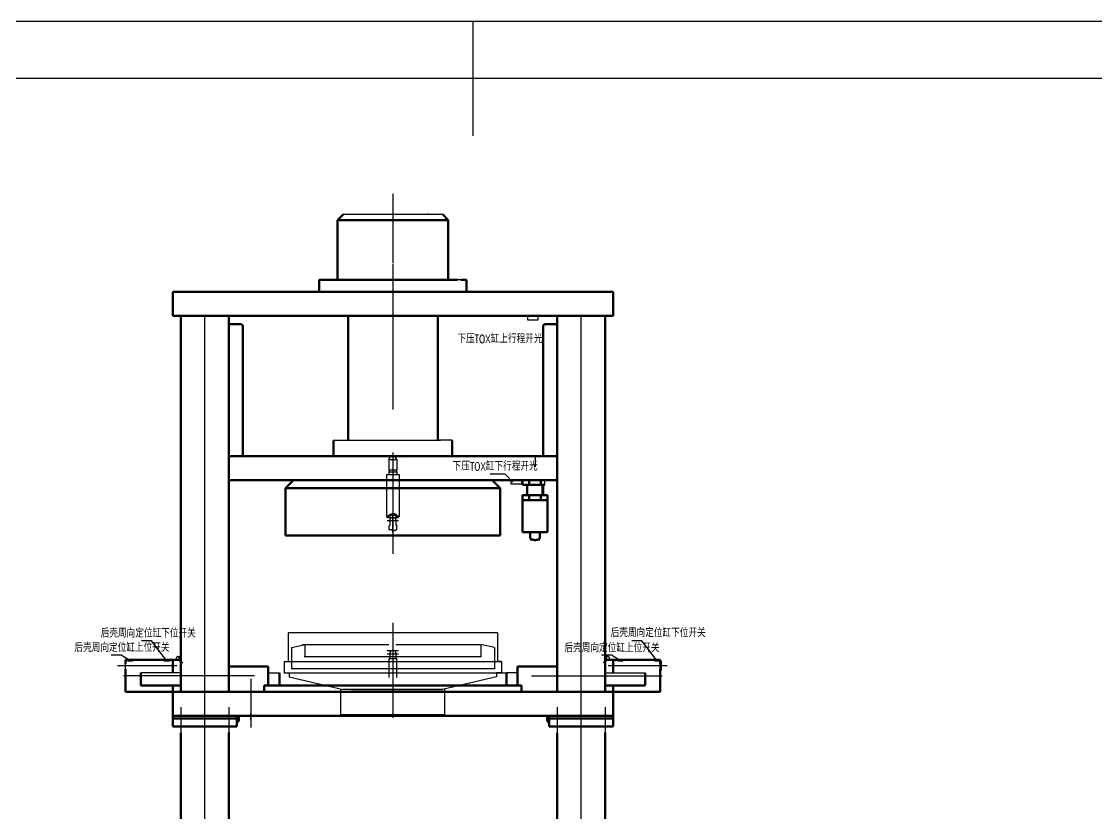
# Model space of a CAD drawing. Header units: millimetres. Extents: x -25 to 272, y -5 to 205.
# Drawn here: x 84 to 178, y 135.7 to 205 of the extents above; entities that cross this region are included whole.
import ezdxf

# ---------------------------------------------------------------- set-up
doc = ezdxf.new("R2010")
doc.units = ezdxf.units.MM
doc.header["$LTSCALE"] = 10
doc.linetypes.add('EB_DASHDOT', pattern=[39, 30, -3, 3, -3])
doc.linetypes.add('EB_DASHDOTDOT', pattern=[45, 30, -3, 3, -3, 3, -3])
doc.layers.add('1轮廓实线层', color=7, linetype='Continuous')
doc.layers.add('2细线层', color=4, linetype='Continuous')
doc.layers.add('CAXA0', color=7, linetype='Continuous', lineweight=70)
doc.layers.add('CAXA1', color=7, linetype='EB_DASHDOT', lineweight=25)
doc.styles.add('PC_TEXTSTYLE', font='romans.shx', dxfattribs={"width": 0.8, "bigfont": 'hzfs.shx'})

# ---------------------------------------------------------------- blocks, each defined once
blk = doc.blocks.new('CAXBLOCK139')
at = {"layer": 'CAXA0', "color": 0, "linetype": 'Continuous', "lineweight": 25}
for p, q in [((-488.7, 457.4), (-486.7, 459.4)), ((-484.5, 457.4), (-483.1, 458.8)), ((-491.7, 454.4), (-490.4, 455.7)), ((-482.3, 455.3), (-481.2, 456.4))]:
    blk.add_line(p, q, dxfattribs=at)

msp = doc.modelspace()

# ---------------------------------------------------------------- linework, layer by layer
at = {"layer": '1轮廓实线层'}
for p, q in [((123.5, 205), (123.5, 195)), ((267, 200), (0, 200)), ((126.315, 165.383), (124.996, 165.383)), ((126.974, 164.686), (126.315, 165.383)), ((95.383, 150.812), (94.516, 150.812)), ((96.697, 149.083), (95.383, 150.812)), ((138.252, 150.815), (137.385, 150.815)), ((139.565, 149.085), (138.252, 150.815)), ((92.734, 149.548), (91.868, 149.548)), ((93.508, 149.084), (92.734, 149.548)), ((135.603, 149.55), (134.736, 149.55)), ((136.377, 149.086), (135.603, 149.55))]:
    msp.add_line(p, q, dxfattribs=at)
at = {"layer": '1轮廓实线层', "linetype": 'EB_DASHDOTDOT', "lineweight": 70}
for p, q in [((112.173, 188.129), (111.67, 187.626)), ((111.67, 187.626), (112.173, 188.129)), ((120.828, 188.129), (121.33, 187.626)), ((120.828, 188.129), (121.33, 187.626)), ((121.33, 187.626), (120.828, 188.129)), ((111.67, 187.626), (121.33, 187.626)), ((111.67, 187.626), (111.67, 182.389)), ((121.33, 187.626), (121.33, 182.389)), ((111.67, 182.389), (111.67, 186.016)), ((111.67, 183.579), (111.67, 182.389)), ((111.67, 183.579), (111.67, 182.389)), ((121.33, 183.579), (121.33, 182.389)), ((122.134, 182.389), (110.061, 182.389)), ((110.061, 182.389), (110.061, 181.339)), ((122.453, 182.389), (122.939, 182.389)), ((122.939, 182.389), (122.939, 181.339)), ((122.939, 182.389), (122.939, 181.339)), ((122.939, 182.389), (122.939, 181.339)), ((98.475, 181.339), (97.25, 181.339)), ((99.595, 181.339), (97.25, 181.339)), ((97.25, 181.339), (103.438, 181.339)), ((97.25, 179.239), (97.25, 181.339)), ((97.25, 181.339), (97.25, 179.239)), ((98.51, 181.339), (99.21, 181.339)), ((98.51, 181.339), (99.21, 181.339)), ((102.605, 181.339), (124.667, 181.339)), ((102.605, 181.339), (104.743, 181.339)), ((104.08, 181.339), (102.675, 181.339)), ((110.512, 181.339), (110.061, 181.339)), ((111.67, 181.339), (111.159, 181.339)), ((111.212, 181.339), (111.67, 181.339)), ((122.489, 181.339), (135.75, 181.339)), ((122.489, 181.339), (122.939, 181.339)), ((128.92, 181.339), (130.325, 181.339)), ((135.75, 181.339), (129.563, 181.339)), ((133.405, 181.339), (135.75, 181.339)), ((134.49, 181.339), (133.79, 181.339)), ((134.49, 181.339), (133.79, 181.339)), ((134.526, 181.339), (135.75, 181.339)), ((135.75, 181.339), (135.75, 179.239)), ((135.75, 179.239), (135.75, 181.339)), ((135.75, 181.339), (135.75, 179.239)), ((100.05, 179.239), (97.25, 179.239)), ((104.723, 179.239), (97.25, 179.239)), ((97.95, 179.239), (97.95, 146.339)), ((121.548, 179.239), (102.15, 179.239)), ((102.15, 179.239), (102.15, 146.339)), ((103.297, 179.239), (102.15, 179.239)), ((103.297, 179.239), (102.15, 179.239)), ((112.58, 179.239), (112.58, 170.93)), ((135.75, 179.239), (120.421, 179.239)), ((120.421, 179.239), (120.421, 170)), ((129.704, 179.239), (130.85, 179.239)), ((129.704, 179.239), (130.85, 179.239)), ((130.85, 179.239), (130.85, 146.339)), ((132.95, 179.239), (135.75, 179.239)), ((135.05, 179.239), (135.05, 146.339)), ((102.15, 178.531), (103.235, 178.531)), ((103.235, 178.531), (102.15, 178.531)), ((102.812, 178.531), (102.15, 178.531)), ((102.15, 178.531), (102.795, 178.531)), ((103.375, 178.391), (103.235, 178.531)), ((103.375, 178.391), (103.235, 178.531)), ((103.375, 178.391), (103.375, 166.981)), ((120.421, 178.014), (120.42, 178.014)), ((129.625, 178.391), (129.765, 178.531)), ((129.625, 178.391), (129.765, 178.531)), ((129.625, 178.391), (129.625, 166.981)), ((130.85, 178.531), (129.765, 178.531)), ((129.765, 178.531), (130.85, 178.531)), ((130.188, 178.531), (130.85, 178.531)), ((130.85, 178.531), (130.205, 178.531)), ((112.58, 171.61), (112.58, 168.381)), ((120.421, 170), (120.421, 168.381)), ((111.389, 168.381), (111.319, 168.311)), ((111.319, 168.311), (111.319, 166.981)), ((121.611, 168.381), (121.681, 168.311)), ((121.681, 168.311), (121.681, 166.981)), ((110.437, 166.981), (102.15, 166.981)), ((107.504, 166.981), (107.399, 166.981)), ((130.85, 166.981), (109.782, 166.981)), ((111.599, 166.981), (111.319, 166.981)), ((111.599, 166.981), (111.389, 166.981)), ((114.75, 166.981), (112.277, 166.981)), ((117.131, 166.809), (117.13, 166.809)), ((121.611, 166.981), (118.6, 166.981)), ((121.681, 166.981), (121.133, 166.981)), ((102.15, 164.881), (103.725, 164.881)), ((102.85, 164.881), (105.447, 164.881)), ((104.225, 164.881), (125.177, 164.881)), ((107.824, 164.881), (107.124, 164.181)), ((107.124, 164.181), (107.824, 164.881)), ((124.063, 164.881), (118.6, 164.881)), ((130.85, 164.881), (121.505, 164.881)), ((125.177, 164.881), (125.877, 164.181)), ((125.877, 164.181), (125.177, 164.881)), ((130.15, 164.881), (127.553, 164.881)), ((127.833, 164.476), (127.833, 164.881)), ((129.775, 164.476), (127.833, 164.476)), ((128.225, 163.551), (128.225, 164.476)), ((128.418, 164.476), (128.418, 164.881)), ((130.85, 164.881), (129.275, 164.881)), ((129.433, 164.476), (129.433, 164.896)), ((129.625, 163.551), (129.625, 164.476)), ((130.017, 164.881), (129.695, 164.881)), ((107.124, 164.181), (125.877, 164.181)), ((107.124, 160.023), (107.124, 164.181)), ((125.877, 160.023), (125.877, 164.181)), ((127.833, 160.331), (127.833, 163.551)), ((130.017, 163.551), (127.833, 163.551)), ((128.418, 163.131), (128.418, 163.551)), ((129.433, 163.131), (129.433, 163.551)), ((130.017, 160.331), (130.017, 163.551)), ((130.017, 163.131), (127.833, 163.131)), ((128.225, 163.11), (128.225, 163.131)), ((129.625, 163.11), (129.625, 163.131)), ((125.877, 160.023), (107.124, 160.023)), ((129.901, 160.331), (127.833, 160.331)), ((128.505, 159.779), (128.505, 160.331)), ((130.017, 160.331), (129.345, 160.331)), ((129.345, 159.763), (129.345, 160.331)), ((97.6, 149.139), (93.12, 149.139)), ((93.12, 149.139), (93.12, 148.791)), ((97.95, 149.139), (93.778, 149.139)), ((97.575, 149.139), (93.778, 149.139)), ((97.25, 149.139), (97.25, 148.019)), ((97.25, 149.139), (97.25, 148.791)), ((97.25, 149.071), (97.25, 148.791)), ((97.25, 148.999), (97.25, 148.791)), ((102.15, 148.579), (105.601, 148.579)), ((102.15, 148.579), (105.601, 148.579)), ((105.601, 146.899), (105.601, 148.579)), ((105.601, 148.019), (105.601, 148.579)), ((130.85, 148.579), (127.4, 148.579)), ((130.85, 148.579), (127.4, 148.579)), ((127.4, 146.899), (127.4, 148.579)), ((127.4, 148.019), (127.4, 148.579)), ((135.05, 149.139), (139.223, 149.139)), ((135.4, 149.139), (139.88, 149.139)), ((135.426, 149.139), (139.223, 149.139)), ((135.75, 149.139), (135.75, 148.019)), ((135.75, 149.139), (135.75, 148.791)), ((135.75, 149.071), (135.75, 148.791)), ((135.75, 148.999), (135.75, 148.791)), ((139.88, 149.139), (139.88, 148.791)), ((93.12, 148.36), (93.12, 146.339)), ((94.45, 146.899), (94.45, 148.019)), ((106.581, 148.019), (106.581, 146.899)), ((106.581, 148.019), (106.581, 146.899)), ((106.931, 148.019), (106.93, 148.019)), ((126.07, 148.019), (126.071, 148.019)), ((126.42, 148.019), (126.42, 146.899)), ((126.42, 148.019), (126.42, 146.899)), ((138.55, 146.899), (138.55, 148.019)), ((139.88, 148.36), (139.88, 146.339)), ((93.12, 146.339), (93.12, 146.687)), ((94.45, 146.899), (97.95, 146.899)), ((97.25, 146.899), (97.25, 146.288)), ((97.25, 146.899), (97.25, 146.339)), ((97.25, 146.899), (97.25, 146.339)), ((97.442, 146.899), (97.95, 146.899)), ((105.251, 146.339), (105.251, 146.899)), ((105.251, 146.899), (105.601, 146.899)), ((105.601, 146.899), (107.332, 146.899)), ((106.581, 146.899), (119.259, 146.899)), ((117.141, 146.899), (127.75, 146.899)), ((127.75, 146.899), (127.4, 146.899)), ((127.75, 146.339), (127.75, 146.899)), ((138.55, 146.899), (135.05, 146.899)), ((135.05, 146.899), (135.4, 146.899)), ((135.559, 146.899), (135.05, 146.899)), ((135.75, 146.899), (135.75, 146.288)), ((135.75, 146.899), (135.75, 146.339)), ((135.75, 146.899), (135.75, 146.339)), ((139.88, 146.339), (139.88, 146.687)), ((97.25, 146.339), (93.12, 146.339)), ((97.811, 146.339), (93.778, 146.339)), ((97.811, 146.339), (93.778, 146.339)), ((97.811, 146.339), (93.778, 146.339)), ((96.014, 146.339), (100.05, 146.339)), ((97.25, 146.339), (97.25, 144.239)), ((97.25, 146.339), (102.746, 146.339)), ((97.25, 144.239), (97.25, 146.288)), ((100.05, 146.339), (98.091, 146.339)), ((100.12, 146.339), (98.161, 146.339)), ((137.102, 146.339), (102.15, 146.339)), ((103.297, 146.339), (102.15, 146.339)), ((103.778, 146.339), (103.205, 146.339)), ((104.95, 146.339), (104.373, 146.339)), ((104.95, 146.339), (104.425, 146.339)), ((128.05, 146.339), (128.575, 146.339)), ((128.05, 146.339), (128.628, 146.339)), ((129.223, 146.339), (129.796, 146.339)), ((129.704, 146.339), (130.85, 146.339)), ((132.88, 146.339), (134.84, 146.339)), ((132.95, 146.339), (134.91, 146.339)), ((136.986, 146.339), (132.95, 146.339)), ((135.19, 146.339), (139.223, 146.339)), ((135.19, 146.339), (139.223, 146.339)), ((135.19, 146.339), (139.223, 146.339)), ((135.75, 146.339), (135.75, 144.239)), ((135.75, 146.339), (139.88, 146.339)), ((135.75, 144.239), (135.75, 146.288)), ((101.343, 144.239), (97.25, 144.239)), ((99.595, 144.239), (97.25, 144.239)), ((97.252, 144.239), (97.252, 143.329)), ((97.252, 144.029), (99.176, 144.029)), ((97.95, 144.029), (101.281, 144.029)), ((99.175, 144.029), (97.95, 144.029)), ((99.175, 144.029), (97.951, 144.029)), ((98.826, 144.029), (97.951, 144.029)), ((98.026, 144.239), (99.176, 144.239)), ((98.826, 144.029), (98.301, 144.029)), ((98.301, 144.029), (98.826, 144.029)), ((100.505, 144.239), (102.85, 144.239)), ((100.505, 144.239), (102.85, 144.239)), ((102.074, 144.239), (100.924, 144.239)), ((102.849, 144.029), (100.924, 144.029)), ((102.15, 144.029), (100.925, 144.029)), ((100.925, 144.029), (102.15, 144.029)), ((100.925, 144.029), (102.149, 144.029)), ((101.274, 144.029), (101.799, 144.029)), ((101.799, 144.029), (101.274, 144.029)), ((101.274, 144.029), (102.149, 144.029)), ((135.75, 144.239), (102.605, 144.239)), ((102.849, 144.239), (102.849, 143.329)), ((103.025, 143.819), (102.849, 143.642)), ((102.885, 143.679), (103.025, 143.819)), ((104.174, 144.239), (103.025, 144.239)), ((103.025, 144.239), (103.025, 143.819)), ((103.025, 144.239), (103.025, 143.819)), ((128.826, 144.239), (129.976, 144.239)), ((129.975, 144.239), (129.975, 143.819)), ((129.975, 144.239), (129.975, 143.819)), ((129.975, 143.819), (130.152, 143.642)), ((130.115, 143.679), (129.975, 143.819)), ((132.495, 144.239), (130.15, 144.239)), ((132.495, 144.239), (130.151, 144.239)), ((130.152, 144.239), (130.152, 143.329)), ((130.152, 144.029), (132.076, 144.029)), ((130.85, 144.029), (132.075, 144.029)), ((132.075, 144.029), (130.85, 144.029)), ((132.075, 144.029), (130.851, 144.029)), ((131.726, 144.029), (130.851, 144.029)), ((130.927, 144.239), (132.076, 144.239)), ((131.726, 144.029), (131.201, 144.029)), ((131.201, 144.029), (131.726, 144.029)), ((131.658, 144.239), (135.75, 144.239)), ((135.05, 144.029), (131.719, 144.029)), ((133.405, 144.239), (135.75, 144.239)), ((134.974, 144.239), (133.825, 144.239)), ((133.825, 144.029), (135.05, 144.029)), ((133.825, 144.029), (135.05, 144.029)), ((135.749, 144.029), (133.825, 144.029)), ((134.175, 144.029), (134.7, 144.029)), ((134.7, 144.029), (134.175, 144.029)), ((134.175, 144.029), (135.05, 144.029)), ((135.749, 144.239), (135.749, 143.329)), ((97.252, 143.329), (100.136, 143.329)), ((98.826, 143.329), (97.252, 143.329)), ((97.252, 143.329), (98.65, 143.329)), ((97.303, 143.329), (97.252, 143.329)), ((97.321, 143.329), (98.581, 143.329)), ((98.581, 143.329), (97.321, 143.329)), ((97.603, 143.329), (97.428, 143.329)), ((97.428, 143.329), (97.603, 143.329)), ((97.603, 143.329), (97.428, 143.329)), ((97.603, 143.329), (97.428, 143.329)), ((97.603, 143.329), (97.428, 143.329)), ((97.603, 143.329), (97.428, 143.329)), ((98.3, 143.329), (98.475, 143.329)), ((98.475, 143.329), (98.3, 143.329)), ((98.3, 143.329), (98.475, 143.329)), ((98.3, 143.329), (98.475, 143.329)), ((98.3, 143.329), (98.475, 143.329)), ((98.3, 143.329), (98.475, 143.329)), ((98.3, 143.329), (98.475, 143.329)), ((98.475, 143.329), (98.3, 143.329)), ((98.3, 143.329), (98.475, 143.329)), ((98.3, 143.329), (98.475, 143.329)), ((98.3, 143.329), (98.475, 143.329)), ((98.3, 143.329), (98.475, 143.329)), ((98.599, 143.329), (98.65, 143.329)), ((102.849, 143.329), (99.965, 143.329)), ((101.274, 143.329), (102.849, 143.329)), ((102.849, 143.329), (101.45, 143.329)), ((101.501, 143.329), (101.45, 143.329)), ((102.779, 143.329), (101.519, 143.329)), ((101.519, 143.329), (102.779, 143.329)), ((101.801, 143.329), (101.626, 143.329)), ((101.626, 143.329), (101.801, 143.329)), ((101.801, 143.329), (101.626, 143.329)), ((101.801, 143.329), (101.626, 143.329)), ((101.801, 143.329), (101.626, 143.329)), ((101.801, 143.329), (101.626, 143.329)), ((101.801, 143.329), (101.626, 143.329)), ((101.626, 143.329), (101.801, 143.329)), ((101.801, 143.329), (101.626, 143.329)), ((101.801, 143.329), (101.626, 143.329)), ((101.801, 143.329), (101.626, 143.329)), ((101.801, 143.329), (101.626, 143.329)), ((102.498, 143.329), (102.673, 143.329)), ((102.673, 143.329), (102.498, 143.329)), ((102.498, 143.329), (102.673, 143.329)), ((102.498, 143.329), (102.673, 143.329)), ((102.498, 143.329), (102.673, 143.329)), ((102.498, 143.329), (102.673, 143.329)), ((102.798, 143.329), (102.849, 143.329)), ((130.152, 143.329), (133.036, 143.329)), ((131.726, 143.329), (130.152, 143.329)), ((130.203, 143.329), (130.152, 143.329)), ((130.152, 143.329), (131.551, 143.329)), ((130.221, 143.329), (131.481, 143.329)), ((131.481, 143.329), (130.221, 143.329)), ((130.503, 143.329), (130.328, 143.329)), ((130.328, 143.329), (130.503, 143.329)), ((130.503, 143.329), (130.328, 143.329)), ((130.503, 143.329), (130.328, 143.329)), ((130.503, 143.329), (130.328, 143.329)), ((130.503, 143.329), (130.328, 143.329)), ((131.2, 143.329), (131.375, 143.329)), ((131.375, 143.329), (131.2, 143.329)), ((131.2, 143.329), (131.375, 143.329)), ((131.2, 143.329), (131.375, 143.329)), ((131.2, 143.329), (131.375, 143.329)), ((131.2, 143.329), (131.375, 143.329)), ((131.2, 143.329), (131.375, 143.329)), ((131.375, 143.329), (131.2, 143.329)), ((131.2, 143.329), (131.375, 143.329)), ((131.2, 143.329), (131.375, 143.329)), ((131.2, 143.329), (131.375, 143.329)), ((131.2, 143.329), (131.375, 143.329)), ((131.499, 143.329), (131.551, 143.329)), ((135.749, 143.329), (132.865, 143.329)), ((134.175, 143.329), (135.749, 143.329)), ((135.749, 143.329), (134.35, 143.329)), ((134.402, 143.329), (134.35, 143.329)), ((135.68, 143.329), (134.42, 143.329)), ((134.42, 143.329), (135.68, 143.329)), ((134.701, 143.329), (134.526, 143.329)), ((134.526, 143.329), (134.701, 143.329)), ((134.701, 143.329), (134.526, 143.329)), ((134.701, 143.329), (134.526, 143.329)), ((134.701, 143.329), (134.526, 143.329)), ((134.701, 143.329), (134.526, 143.329)), ((134.701, 143.329), (134.526, 143.329)), ((134.526, 143.329), (134.701, 143.329)), ((134.701, 143.329), (134.526, 143.329)), ((134.701, 143.329), (134.526, 143.329)), ((134.701, 143.329), (134.526, 143.329)), ((134.701, 143.329), (134.526, 143.329)), ((135.398, 143.329), (135.573, 143.329)), ((135.573, 143.329), (135.398, 143.329)), ((135.398, 143.329), (135.573, 143.329)), ((135.398, 143.329), (135.573, 143.329)), ((135.398, 143.329), (135.573, 143.329)), ((135.398, 143.329), (135.573, 143.329)), ((135.698, 143.329), (135.749, 143.329)), ((97.95, 117.976), (97.95, 142.766)), ((102.15, 117.639), (102.15, 142.795)), ((130.85, 118.199), (130.85, 142.757)), ((135.05, 120.312), (135.05, 142.795))]:
    msp.add_line(p, q, dxfattribs=at)
at = {"layer": '1轮廓实线层', "linetype": 'EB_DASHDOTDOT'}
for p, q in [((112.173, 188.129), (120.828, 188.129)), ((122.676, 182.389), (121.598, 182.389)), ((128.261, 179.239), (128.261, 178.904)), ((128.261, 178.904), (129.215, 178.904)), ((129.215, 178.904), (129.215, 179.239)), ((111.389, 168.381), (120.654, 168.381)), ((121.611, 168.381), (120.421, 168.381)), ((103.375, 164.881), (102.15, 164.881)), ((102.15, 164.881), (102.499, 164.881)), ((126.806, 164.873), (126.806, 164.538)), ((126.806, 164.538), (127.76, 164.538)), ((127.76, 164.538), (127.76, 164.873)), ((129.625, 164.881), (130.85, 164.881)), ((129.775, 164.741), (129.775, 164.881)), ((129.775, 164.476), (129.775, 164.741)), ((130.85, 164.881), (130.502, 164.881)), ((93.12, 148.368), (93.12, 149.067)), ((93.12, 148.227), (93.12, 148.511)), ((97.575, 149.139), (97.575, 149.325)), ((97.685, 149.435), (97.964, 149.435)), ((97.802, 149.085), (97.802, 149.435)), ((97.802, 149.085), (98.125, 148.899)), ((97.964, 149.085), (97.964, 149.435)), ((103.886, 148.579), (104.964, 148.579)), ((104.964, 148.579), (103.886, 148.579)), ((129.114, 148.579), (128.036, 148.579)), ((128.036, 148.579), (129.114, 148.579)), ((135.199, 149.085), (134.875, 148.899)), ((135.316, 149.435), (135.037, 149.435)), ((135.037, 149.085), (135.037, 149.435)), ((135.199, 149.085), (135.199, 149.435)), ((135.426, 149.139), (135.426, 149.325)), ((135.989, 149.069), (135.919, 149.069)), ((139.88, 148.368), (139.88, 149.067)), ((139.88, 149.067), (139.95, 149.067)), ((139.88, 148.227), (139.88, 148.511)), ((139.95, 149.067), (139.95, 148.381)), ((139.95, 148.511), (139.95, 148.227)), ((139.952, 148.859), (139.952, 148.434)), ((93.12, 148.253), (93.12, 148.491)), ((97.95, 148.019), (94.45, 148.019)), ((105.601, 148.019), (106.581, 148.019)), ((127.4, 148.019), (126.42, 148.019)), ((135.05, 148.019), (138.55, 148.019)), ((139.88, 148.253), (139.88, 148.491)), ((139.95, 148.227), (139.88, 148.227)), ((93.12, 147.25), (93.12, 146.967)), ((93.12, 146.687), (93.12, 146.41)), ((104.075, 147.487), (104.075, 143.242)), ((139.88, 146.687), (139.88, 146.41)), ((97.811, 146.339), (93.12, 146.339)), ((135.19, 146.339), (139.88, 146.339)), ((103.445, 144.239), (104.705, 144.239)), ((129.555, 144.239), (128.295, 144.239))]:
    msp.add_line(p, q, dxfattribs=at)
at = {"layer": '1轮廓实线层', "linetype": 'EB_DASHDOTDOT', "lineweight": 25}
for p, q in [((119.563, 188.214), (119.563, 188.129)), ((116.5, 183.777), (116.5, 171.048)), ((110.512, 181.339), (108.899, 181.339)), ((110.512, 181.339), (110.061, 181.339)), ((100.05, 122.91), (100.05, 179.309)), ((132.95, 122.91), (132.95, 179.309)), ((103.375, 178.391), (103.375, 169.396)), ((129.625, 178.391), (129.625, 169.396)), ((120, 176.474), (120.001, 176.474)), ((112.775, 166.981), (112.246, 166.981)), ((116.15, 166.669), (116.352, 167.019)), ((116.15, 166.669), (116.85, 166.669)), ((116.15, 166.669), (116.15, 165.78)), ((116.352, 167.019), (116.648, 167.019)), ((116.5, 167.288), (116.5, 163.987)), ((116.5, 167.108), (116.5, 158.418)), ((116.85, 166.669), (116.648, 167.019)), ((116.85, 166.669), (116.85, 165.78)), ((121.29, 166.981), (118.6, 166.981)), ((128.925, 166.981), (128.925, 166.04)), ((116.15, 165.778), (116.84, 165.778)), ((116.15, 165.599), (116.8, 165.599)), ((116.15, 165.598), (116.15, 165.371)), ((116.501, 165.485), (116.5, 165.485)), ((116.85, 165.598), (116.85, 165.371)), ((102.605, 164.881), (103.368, 164.881)), ((102.605, 164.881), (103.368, 164.881)), ((102.605, 164.881), (103.305, 164.881)), ((102.605, 164.881), (103.305, 164.881)), ((105.167, 164.881), (103.025, 164.881)), ((115.94, 165.371), (115.94, 161.705)), ((115.94, 165.371), (117.06, 165.371)), ((117.06, 165.371), (117.06, 161.7)), ((118.6, 164.881), (130.85, 164.881)), ((118.6, 164.881), (124.083, 164.881)), ((127.019, 164.881), (121.505, 164.881)), ((127.833, 164.881), (129.975, 164.881)), ((128.295, 163.551), (128.295, 164.476)), ((128.75, 164.881), (129.975, 164.881)), ((129.975, 164.881), (129.45, 164.881)), ((129.975, 164.881), (129.45, 164.881)), ((129.975, 164.881), (129.45, 164.881)), ((129.975, 164.881), (129.45, 164.881)), ((129.555, 163.551), (129.555, 164.476)), ((130.395, 164.881), (129.633, 164.881)), ((130.395, 164.881), (129.633, 164.881)), ((130.395, 164.881), (129.695, 164.881)), ((130.395, 164.881), (129.695, 164.881)), ((128.295, 163.11), (128.295, 163.131)), ((129.555, 163.11), (129.555, 163.131)), ((115.94, 161.7), (116.045, 161.595)), ((116.09, 161.7), (115.94, 161.7)), ((116.29, 161.805), (116.169, 161.595)), ((116.29, 161.805), (116.71, 161.805)), ((116.5, 160.296), (116.5, 161.823)), ((116.71, 161.805), (116.832, 161.595)), ((117.06, 161.7), (116.88, 161.7)), ((117.06, 161.7), (116.955, 161.595)), ((116.01, 161.333), (116.99, 161.333)), ((116.045, 161.595), (116.955, 161.595)), ((116.045, 161.595), (116.955, 161.595)), ((116.22, 160.926), (116.15, 160.856)), ((116.15, 160.856), (116.15, 160.545)), ((116.22, 161.337), (116.22, 160.926)), ((116.78, 160.926), (116.78, 161.333)), ((116.78, 160.926), (116.85, 160.856)), ((116.85, 160.56), (116.85, 160.856)), ((129.345, 159.631), (128.505, 159.631)), ((116.5, 152.394), (116.5, 144.07)), ((125.65, 151.529), (107.351, 151.529)), ((107.351, 151.529), (107.351, 148.999)), ((125.65, 151.529), (125.65, 148.999)), ((107.631, 150.228), (108.709, 150.469)), ((116.15, 150.469), (108.556, 150.469)), ((108.8, 150.469), (108.8, 149.419)), ((124.235, 150.469), (116.767, 150.469)), ((124.2, 150.469), (124.2, 149.419)), ((125.37, 150.228), (124.292, 150.469)), ((107.631, 150.228), (107.631, 148.369)), ((116.01, 149.968), (116.99, 149.968)), ((116.01, 149.688), (116.99, 149.688)), ((116.22, 149.693), (116.22, 149.281)), ((116.5, 149.968), (116.99, 149.968)), ((116.78, 149.281), (116.78, 149.688)), ((125.37, 150.228), (125.37, 148.369)), ((92.421, 148.652), (97.6, 148.652)), ((107.001, 148.999), (126, 148.999)), ((107.001, 148.999), (107.001, 148.019)), ((107.001, 148.999), (107.351, 148.999)), ((124.235, 149.419), (108.757, 149.419)), ((116.15, 149.281), (116.85, 149.281)), ((116.15, 149.281), (116.15, 147.609)), ((116.5, 149.432), (116.5, 149.281)), ((116.85, 147.609), (116.85, 149.281)), ((126, 148.999), (125.65, 148.999)), ((126, 148.999), (126, 148.019)), ((135.331, 148.652), (140.485, 148.652)), ((139.95, 148.771), (139.952, 148.771)), ((104.39, 147.739), (92.96, 147.739)), ((107.001, 148.019), (126.545, 148.019)), ((107.001, 148.019), (107.443, 148.019)), ((107.443, 148.019), (107.443, 147.659)), ((107.443, 147.659), (112.163, 146.549)), ((125.37, 148.369), (107.631, 148.369)), ((125.558, 147.659), (120.837, 146.549)), ((125.558, 148.019), (125.558, 147.659)), ((126, 148.019), (125.558, 148.019)), ((128.611, 147.739), (140.041, 147.739)), ((111.95, 144.379), (111.95, 146.549)), ((120.837, 146.549), (112.163, 146.549)), ((112.811, 146.549), (120.837, 146.549)), ((121.05, 144.379), (121.05, 146.549)), ((97.951, 145), (97.951, 142.594)), ((102.149, 145), (102.149, 142.594)), ((130.851, 145), (130.851, 142.594)), ((135.05, 145), (135.05, 142.594)), ((111.95, 144.379), (121.05, 144.379)), ((97.951, 142.559), (97.951, 142.769)), ((97.951, 142.61), (97.951, 142.769)), ((97.951, 142.559), (97.951, 142.769)), ((97.951, 142.61), (97.951, 142.769)), ((102.149, 142.559), (102.149, 142.769)), ((102.149, 142.61), (102.149, 142.769)), ((130.851, 142.559), (130.851, 142.769)), ((130.851, 142.61), (130.851, 142.769)), ((135.05, 142.559), (135.05, 142.769)), ((135.05, 142.61), (135.05, 142.769)), ((135.05, 142.559), (135.05, 142.769)), ((135.05, 142.61), (135.05, 142.769))]:
    msp.add_line(p, q, dxfattribs=at)
at = {"layer": '1轮廓实线层', "color": 1, "linetype": 'EB_DASHDOTDOT', "lineweight": 25}
msp.add_line((104.075, 143.917), (104.075, 144.449), dxfattribs=at)
at = {"layer": '1轮廓实线层', "linetype": 'EB_DASHDOTDOT'}
msp.add_lwpolyline([(129.704, 179.239), (128.261, 179.239), (128.261, 179.239), (129.704, 179.239)], close=True, dxfattribs=at)
at = {"layer": '1轮廓实线层'}
for points in [[(93.324, 149.138), (93.744, 149.138), (93.744, 149.033), (93.324, 149.033)], [(96.545, 149.138), (96.965, 149.138), (96.965, 149.033), (96.545, 149.033)], [(136.193, 149.141), (136.613, 149.141), (136.613, 149.035), (136.193, 149.035)], [(139.414, 149.141), (139.834, 149.141), (139.834, 149.035), (139.414, 149.035)]]:
    msp.add_lwpolyline(points, close=True, dxfattribs=at)
at = {"layer": '1轮廓实线层', "linetype": 'EB_DASHDOTDOT', "lineweight": 25}
for centre, radius, start, end in [((116.098, 165.689), 0.105, 299.9884, 60.0116), ((116.903, 165.689), 0.105, 119.9884, 240.0116), ((116.5, 161.333), 0.28, 110.90263, 180.90306), ((116.5, 161.333), 0.28, 0, 69.09737), ((116.5, 149.688), 0.28, 0, 180.90306)]:
    msp.add_arc(centre, radius, start, end, dxfattribs=at)
at = {"layer": '1轮廓实线层', "linetype": 'EB_DASHDOTDOT', "lineweight": 70}
msp.add_arc((128.936, 160.331), 0.7, 232.05047, 305.80532, dxfattribs=at)
at = {"layer": '1轮廓实线层', "linetype": 'EB_DASHDOTDOT'}
for centre, radius, start, end in [((97.685, 149.325), 0.11, 90, 180), ((97.883, 149.247), 0.181, 243.43495, 296.56505), ((135.118, 149.247), 0.181, 243.43495, 296.56505), ((135.316, 149.325), 0.11, 0, 90)]:
    msp.add_arc(centre, radius, start, end, dxfattribs=at)
at = {"layer": '1轮廓实线层', "linetype": 'EB_DASHDOTDOT', "lineweight": 25}
for points, knots in [([(116.077, 161.595), (116.078, 161.674), (116.121, 161.852), (116.377, 161.924), (116.608, 161.978), (116.842, 161.86), (116.88, 161.69), (116.912, 161.603), (116.915, 161.595)], [0, 0, 0, 0, 3.254754, 7.106751, 10.42469, 13.539513, 17.149913, 17.535445, 17.535445, 17.535445, 17.535445]), ([(116.15, 160.545), (116.186, 160.553), (116.323, 160.57), (116.548, 160.428), (116.756, 160.503), (116.85, 160.56)], [0, 0, 0, 0, 1.574794, 5.874034, 10.381601, 10.381601, 10.381601, 10.381601])]:
    msp.add_open_spline(points, degree=3, knots=knots, dxfattribs=at)
at = {"layer": '2细线层'}
for p, q in [((272, 205), (-25, 205)), ((123.5, 205), (123.5, 200))]:
    msp.add_line(p, q, dxfattribs=at)
at = {"layer": 'CAXA1', "linetype": 'EB_DASHDOTDOT', "lineweight": 25}
msp.add_line((116.5, 189.915), (116.5, 183.851), dxfattribs=at)

# ---------------------------------------------------------------- block references
at = {"layer": '1轮廓实线层', "linetype": 'EB_DASHDOTDOT', "lineweight": 25, "xscale": 0.06999999999999999, "yscale": 0.06999999999999999, "zscale": 0.06999999999999999}
msp.add_blockref('CAXBLOCK139', (150.552, 129.789), dxfattribs=at)

# ---------------------------------------------------------------- texts
at = {"layer": '1轮廓实线层', "char_height": 0.7, "attachment_point": 1, "style": 'PC_TEXTSTYLE'}
for s, insert in [('下压TOX缸上行程开光', (122.141, 177.574)), ('下压TOX缸下行程开光', (121.721, 166.426)), ('后壳周向定位缸下位开关', (90.952, 151.81)), ('后壳周向定位缸下位开关', (135.536, 151.847)), ('后壳周向定位缸上位开关', (88.658, 150.552)), ('后壳周向定位缸上位开关', (131.497, 150.527))]:
    msp.add_mtext(s, dxfattribs=dict(at, insert=insert))

doc.saveas('drawing.dxf')
